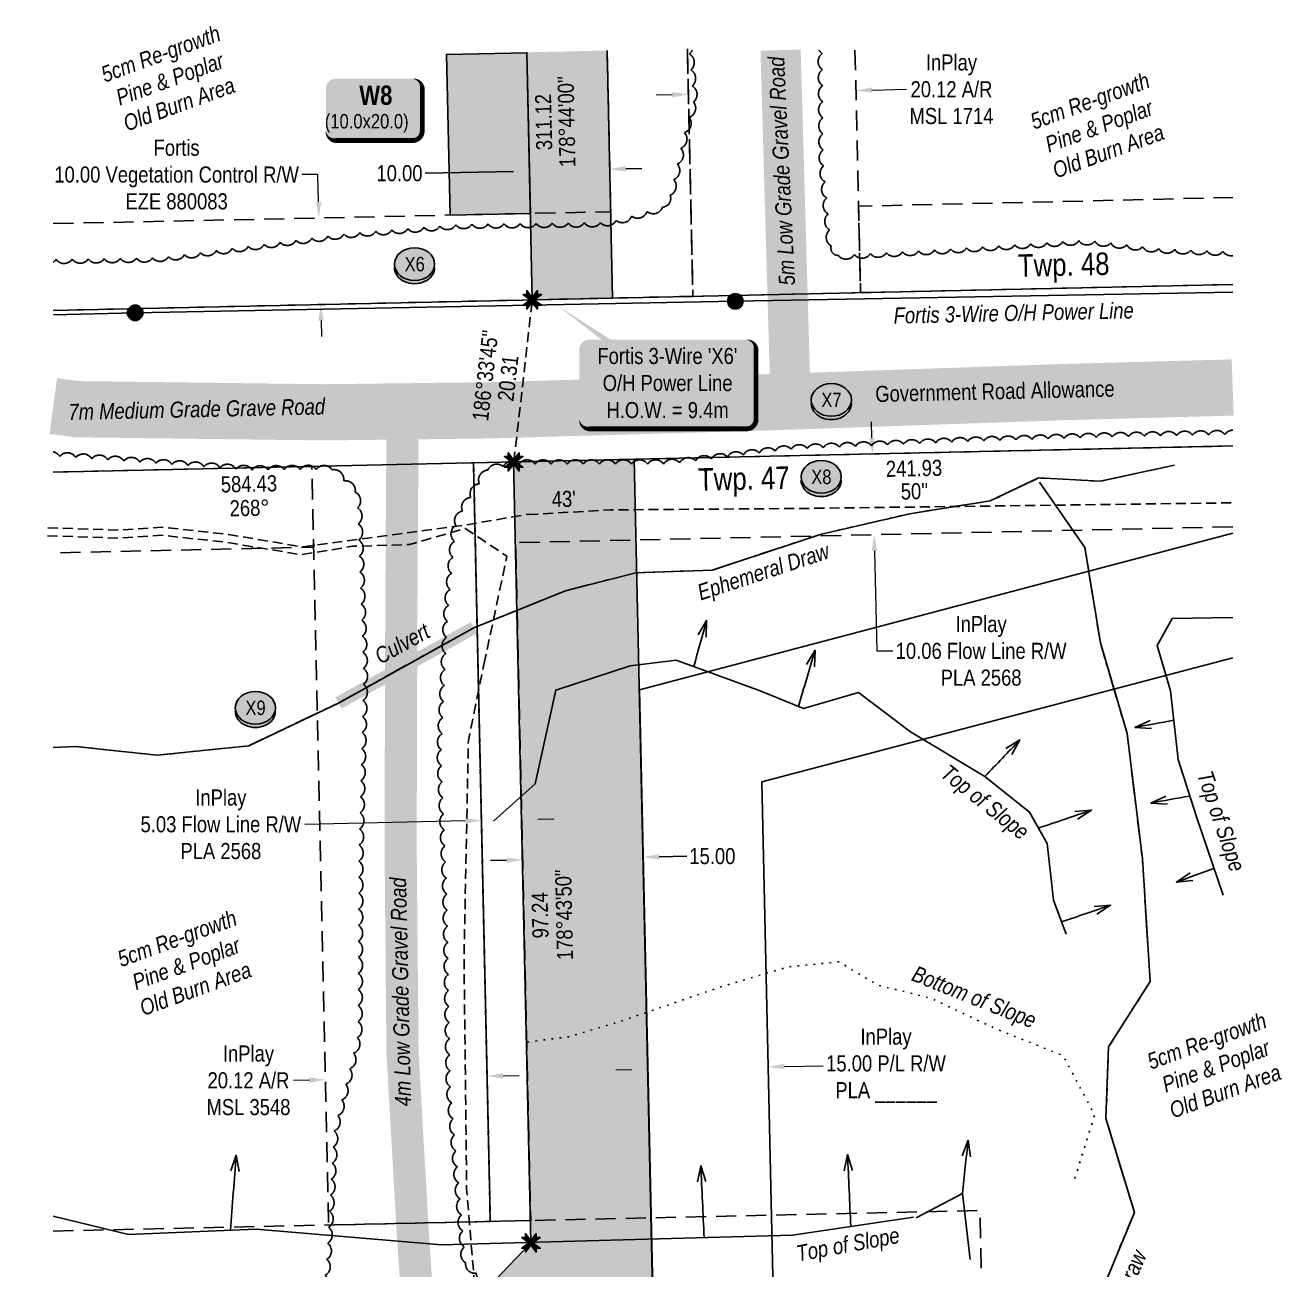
# Model space of a CAD drawing. Extents: x 601495 to 607119, y 5883555 to 5886722.
# Drawn here: x 602981 to 603763, y 5884073 to 5884848 of the extents above; entities that cross this region are included whole.
import ezdxf
from ezdxf.enums import TextEntityAlignment as Align

# ---------------------------------------------------------------- set-up
doc = ezdxf.new("R2010")
doc.units = 0
doc.header["$LTSCALE"] = 5
doc.header["$PDMODE"] = 34
doc.header["$PDSIZE"] = 0.03
for name, pattern in [('0', [1, 1, 0]), ('foc-ACCESSROAD', [3.75, 2.5, -1.25]), ('foc-FLOWLINE', [3.75, 2.5, -1.25]), ('foc-TIELINE', [1.875, 1.25, -0.625]), ('foc-TOPO', [1, 0.2, -0.8]), ('foc-TOPO-ephemeral', [6.25, 3.125, -0.625, 0.625, -0.625, 0.625, -0.625]), ('POWERLINE5', [7.8, 2.4, -0.6, 0.6, -0.6, 0.6, -0.6, 2.4]), ('UG_PIPE', [1.875, 1.25, -0.625])]:
    doc.linetypes.add(name, pattern=pattern)
doc.layers.get('Defpoints').update_dxf_attribs({"color": 9})
for name, color, linetype, lineweight in [('AS-GENERAL', 48, 'Continuous', 18), ('C-AR-T', 13, 'Continuous', 9), ('C-FLOWLINE-T', 13, 'Continuous', 9), ('C-RW-T', 13, 'Continuous', 9), ('F-AR-T', 190, 'Continuous', 9), ('F-EZE-T', 190, 'Continuous', 9), ('T-TEXT', 48, 'Continuous', 18)]:
    doc.layers.add(name, color=color, linetype=linetype, lineweight=lineweight)
for name, color, linetype in [('AS-PIPE-UG', 44, 'UG_PIPE'), ('AS-POWER', 104, 'foc-POWER'), ('AS-POWER-EXISTING', 72, 'POWERLINE5'), ('AS-ROADS', 254, 'Continuous'), ('C-AR', 13, 'foc-ACCESSROAD'), ('C-FLOWLINE', 13, 'foc-FLOWLINE'), ('C-RW', 13, 'Continuous'), ('C-WS', 13, 'foc-ACCESSROAD'), ('D-TXT', 6, 'Continuous'), ('F-AR', 190, 'foc-ACCESSROAD'), ('F-EZE', 190, 'foc-FLOWLINE'), ('L-BD', 7, 'Continuous'), ('L-MON', 1, 'Continuous'), ('L-ROAD-T', 7, 'Continuous'), ('L-SEC', 7, 'Continuous'), ('L-TIE', 7, 'foc-TIELINE'), ('P-CROSSINGS', 250, 'Continuous'), ('P-PROPOSED', 10, 'Continuous'), ('P-PROPOSED-H', 21, 'Continuous'), ('P-TEMP-BLOCKS', 250, 'Continuous'), ('P-TEMP-H', 41, 'Continuous'), ('P-TEMP_WORKSPACE', 46, 'Continuous'), ('P-TXT', 4, 'Continuous'), ('T-BUSH', 110, '0'), ('T-BUSH-T', 110, 'Continuous'), ('T-DRAW', 143, 'foc-TOPO-ephemeral'), ('T-GENERAL', 48, 'foc-TOPO'), ('T-SLOPE', 48, 'Continuous'), ('T-WATER-T', 170, 'Continuous')]:
    doc.layers.add(name, color=color, linetype=linetype)
doc.styles.add('80', font='ARIALN.TTF', dxfattribs={"height": 10})
doc.styles.add('80CG', font='ARIALN.TTF', dxfattribs={"height": 10})
doc.styles.add('80L', font='ARIALN.TTF', dxfattribs={"height": 10})
doc.styles.add('80LS', font='ARIALNI.TTF', dxfattribs={"height": 10})
doc.styles.add('BOLD', font='ARIALNB.TTF')
doc.styles.add('Crossing', font='ARIALN.TTF', dxfattribs={"height": 10})
doc.styles.add('foc-LtypeFont', font='ARIALN.TTF', dxfattribs={"height": 7.35})
doc.linetypes.add('foc-POWER', pattern='A,6,-1,["P",foc-LtypeFont,S=0.2,R=0,X=-0.625,Y=-0.75],-1.24,4', length=12.24)
doc.linetypes.add('foc-TOPO-flowdirection-NOLINE', pattern='A,0,[">",foc-LtypeFont,S=0.3,R=0,X=0,Y=-0.945],-20,[">",foc-LtypeFont,S=0.3,R=0,X=0,Y=-0.945],0', length=20)
doc.dimstyles.new('Compass 5 000', dxfattribs={"dimscale": 5, "dimtxt": 9, "dimasz": 2, "dimexe": 0.2, "dimexo": 0.0625, "dimgap": 0.5, "dimtad": 0, "dimtih": 1, "dimtoh": 1, "dimzin": 0, "dimdsep": 46, "dimtxsty": '80CG', "dimcen": 0.1, "dimse1": 1, "dimse2": 1, "dimclrd": 256, "dimclrt": 256, "dimaunit": 1, "dimadec": 4, "dimazin": 0, "dimtfac": 0.06, "dimtofl": 0, "dimtmove": 0, "dimatfit": 1, "dimfxl": 0.2, "dimtolj": 1, "dimtzin": 0, "dimlwd": -1, "dimarcsym": 0})

# ---------------------------------------------------------------- blocks, each defined once
blk = doc.blocks.new('*D478')
at = {"layer": 'C-AR-T', "transparency": 16777216}
for p, q in [((603158.24, 5884191.06), (603148.24, 5884190.84)), ((603278.77, 5884193.73), (603288.77, 5884193.95))]:
    blk.add_line(p, q, dxfattribs=at)
for points in [[(603278.74, 5884195.4), (603278.81, 5884192.06), (603268.77, 5884193.51)], [(603158.2, 5884192.73), (603158.28, 5884189.39), (603168.24, 5884191.28)]]:
    blk.add_solid(points, dxfattribs=at)
at = {"layer": 'Defpoints', "color": 0, "transparency": 16777216}
for p in [(603168.14, 5884195.64), (603268.68, 5884197.86), (603168.24, 5884191.28)]:
    blk.add_point(p, dxfattribs=at)
at = {"layer": 'C-AR-T', "transparency": 16777216, "insert": (603120.32, 5884190.84), "char_height": 10, "attachment_point": 5, "style": '80CG'}
blk.add_mtext('\\A1;InPlay\\P20.12 A/R\\PMSL 3548', dxfattribs=at)
blk = doc.blocks.new('*D479')
at = {"layer": 'Defpoints', "color": 0, "transparency": 16777216}
for p in [(603164.12, 5884727.63), (603203.95, 5884728.48), (603205.11, 5884674.59)]:
    blk.add_point(p, dxfattribs=at)
at = {"layer": 'F-EZE-T', "transparency": 16777216}
for p, q in [((603163.54, 5884754.58), (603153.54, 5884754.58)), ((603163.91, 5884737.62), (603163.54, 5884754.58)), ((603165.49, 5884663.74), (603165.7, 5884653.75))]:
    blk.add_line(p, q, dxfattribs=at)
for points in [[(603165.57, 5884737.66), (603162.24, 5884737.59), (603164.12, 5884727.63)], [(603167.15, 5884663.78), (603163.82, 5884663.71), (603165.27, 5884673.74)]]:
    blk.add_solid(points, dxfattribs=at)
at = {"layer": 'F-EZE-T', "transparency": 16777216, "insert": (603075.61, 5884754.58), "char_height": 10, "attachment_point": 5, "style": '80CG'}
blk.add_mtext('\\A1;Fortis\\P10.00 Vegetation Control R/W\\PEZE 880083', dxfattribs=at)
blk = doc.blocks.new('*D480')
at = {"layer": 'Defpoints', "color": 0, "transparency": 16777216}
for p in [(603498.27, 5884806.95), (603499.03, 5884774.15), (603394.79, 5884771.75)]:
    blk.add_point(p, dxfattribs=at)
at = {"layer": 'F-AR-T', "transparency": 16777216}
for p, q in [((603508.27, 5884807.18), (603529.82, 5884807.68)), ((603384.04, 5884804.32), (603374.04, 5884804.09))]:
    blk.add_line(p, q, dxfattribs=at)
for points in [[(603384, 5884805.99), (603384.07, 5884802.66), (603394.03, 5884804.55)], [(603508.23, 5884808.85), (603508.31, 5884805.51), (603498.27, 5884806.95)]]:
    blk.add_solid(points, dxfattribs=at)
at = {"layer": 'F-AR-T', "transparency": 16777216, "insert": (603557.73, 5884807.68), "char_height": 10, "attachment_point": 5, "style": '80CG'}
blk.add_mtext('\\A1;InPlay\\P20.12 A/R\\PMSL 1714', dxfattribs=at)
blk = doc.blocks.new('POWERPOLE')
h = blk.add_hatch(color=255)
edge = h.paths.add_edge_path()
edge.add_arc((0, 0), 0.96, 0, 360)
at = {"linetype": 'Continuous'}
for p, q in [((0.68, -0.68), (-0.68, 0.68)), ((-0.68, -0.68), (0.68, 0.68))]:
    blk.add_line(p, q, dxfattribs=at)
blk.add_circle((0, 0), 0.96, dxfattribs=at)
blk = doc.blocks.new('*D481')
at = {"layer": 'C-RW-T', "transparency": 16777216}
for p, q in [((603358.82, 5884197.35), (603348.82, 5884197.13)), ((603453.77, 5884199.46), (603477.91, 5884199.99))]:
    blk.add_line(p, q, dxfattribs=at)
for points in [[(603358.78, 5884199.02), (603358.86, 5884195.69), (603368.82, 5884197.58)], [(603453.73, 5884201.12), (603453.81, 5884197.79), (603443.77, 5884199.24)]]:
    blk.add_solid(points, dxfattribs=at)
at = {"layer": 'Defpoints', "color": 0, "transparency": 16777216}
for p in [(603443.77, 5884199.24), (603368.99, 5884189.66), (603443.95, 5884191.32)]:
    blk.add_point(p, dxfattribs=at)
at = {"layer": 'C-RW-T', "transparency": 16777216, "insert": (603517, 5884199.99), "char_height": 10, "attachment_point": 5, "style": '80CG'}
blk.add_mtext('\\A1;InPlay\\P15.00 P/L R/W\\PPLA ______', dxfattribs=at)
blk = doc.blocks.new('TEMP')
h = blk.add_hatch(color=255)
h.dxf.hatch_style = 1
h.paths.add_polyline_path([(0, 0.25), (-0.67, 1.15), (-0.67, 0.67), (-1.15, 0.67), (-0.25, 0), (-1.15, -0.67), (-0.67, -0.67), (-0.67, -1.15), (0, -0.25), (0.67, -1.15), (0.67, -0.67), (1.15, -0.67), (0.25, 0), (1.15, 0.67), (0.67, 0.67), (0.67, 1.15)])
h.paths.add_polyline_path([(0.57, 0.85), (0.57, 0.57), (0.85, 0.57), (0.08, 0), (0.85, -0.57), (0.57, -0.57), (0.57, -0.85), (0, -0.08), (-0.57, -0.85), (-0.57, -0.57), (-0.85, -0.57), (-0.08, 0), (-0.85, 0.57), (-0.57, 0.57), (-0.57, 0.85), (0, 0.08)], flags=16)
h = blk.add_hatch(color=1)
h.dxf.hatch_style = 1
h.paths.add_polyline_path([(0, 0.08), (-0.57, 0.85), (-0.57, 0.57), (-0.85, 0.57), (-0.08, 0), (-0.85, -0.57), (-0.57, -0.57), (-0.57, -0.85), (0, -0.08), (0.57, -0.85), (0.57, -0.57), (0.85, -0.57), (0.08, 0), (0.85, 0.57), (0.57, 0.57), (0.57, 0.85)])
at = {"color": 1}
for p, q in [((-0.08, 0), (0.08, 0)), ((0, 0.08), (0, -0.08))]:
    blk.add_line(p, q, dxfattribs=at)
at = {"color": 255, "flags": 128}
blk.add_lwpolyline([(-0.25, 0), (-1.15, 0.67), (-0.67, 0.67), (-0.67, 1.15), (0, 0.25), (0.67, 1.15), (0.67, 0.67), (1.15, 0.67), (0.25, 0), (1.15, -0.67), (0.67, -0.67), (0.67, -1.15), (0, -0.25), (-0.67, -1.15), (-0.67, -0.67), (-1.15, -0.67)], close=True, dxfattribs=at)
at = {"color": 1, "flags": 128}
blk.add_lwpolyline([(-0.08, 0), (-0.85, 0.57), (-0.57, 0.57), (-0.57, 0.85), (0, 0.08), (0.57, 0.85), (0.57, 0.57), (0.85, 0.57), (0.08, 0), (0.85, -0.57), (0.57, -0.57), (0.57, -0.85), (0, -0.08), (-0.57, -0.85), (-0.57, -0.57), (-0.85, -0.57)], close=True, dxfattribs=at)
blk = doc.blocks.new('xing2')
h = blk.add_hatch(color=50)
h.dxf.hatch_style = 1
edge = h.paths.add_edge_path()
edge.add_ellipse((0, 0), major_axis=(-12.5, 0), ratio=0.816297, start_angle=0, end_angle=360)
h = blk.add_hatch(color=250)
h.dxf.hatch_style = 1
edge = h.paths.add_edge_path()
edge.add_ellipse((0, -2.05), major_axis=(-12.5, 0), ratio=0.816297, start_angle=0, end_angle=180)
edge.add_line((12.5, -2.05), (12.5, 0))
edge.add_ellipse((0, 0), major_axis=(-12.5, 0), ratio=0.816297, start_angle=0, end_angle=180, ccw=False)
edge.add_line((-12.5, 0), (-12.5, -2.05))
at = {"color": 250}
blk.add_ellipse((0, 0), major_axis=(-12.5, 0), ratio=0.816297, dxfattribs=at)
blk.add_ellipse((0, -2.05), major_axis=(-12.5, 0), ratio=0.816297, start_param=0, end_param=3.141593, dxfattribs=at)
at = {"color": 250, "style": 'Crossing'}
blk.add_attdef('CROSSING', text='', height=9, dxfattribs=at).set_placement((0.09, 0.02), align=Align.MIDDLE_CENTER)
at = {"color": 250, "style": 'Crossing', "flags": 1}
for tag, p in [('OWNER', (0.09, -12.49)), ('DESCRIPTION', (0.09, -25.77)), ('LOCATION', (0.09, -39.3)), ('DWG_REF', (0.09, -52.84))]:
    blk.add_attdef(tag, text='', height=9, dxfattribs=at).set_placement(p, align=Align.MIDDLE_CENTER)
blk = doc.blocks.new('*D514')
at = {"layer": 'C-FLOWLINE-T', "transparency": 16777216}
for p, q in [((603508.25, 5884590.73), (603508.03, 5884600.73)), ((603509.81, 5884520.47), (603511.19, 5884458.13)), ((603511.19, 5884458.13), (603521.19, 5884458.13))]:
    blk.add_line(p, q, dxfattribs=at)
for points in [[(603509.92, 5884590.77), (603506.58, 5884590.69), (603508.47, 5884580.73)], [(603511.47, 5884520.5), (603508.14, 5884520.43), (603509.59, 5884530.46)]]:
    blk.add_solid(points, dxfattribs=at)
at = {"layer": 'Defpoints', "color": 0, "transparency": 16777216}
for p in [(603495.73, 5884580.45), (603496.85, 5884530.18), (603509.59, 5884530.46)]:
    blk.add_point(p, dxfattribs=at)
at = {"layer": 'C-FLOWLINE-T', "transparency": 16777216, "insert": (603576.19, 5884458.13), "char_height": 10, "attachment_point": 5, "style": '80CG'}
blk.add_mtext('\\A1;InPlay\\P10.06 Flow Line R/W\\PPLA 2568', dxfattribs=at)
blk = doc.blocks.new('*U520')
h = blk.add_hatch(color=255)
edge = h.paths.add_edge_path()
edge.add_line((-49, -28.5), (49, -28.5))
edge.add_arc((49, -22.5), 6, 270, 360)
edge.add_line((55, -22.5), (55, 21))
edge.add_arc((49, 21), 6, 0, 90)
edge.add_line((49, 27), (-49, 27))
edge.add_arc((-49, 21), 6, 90, 180)
edge.add_line((-55, 21), (-55, -22.5))
edge.add_arc((-49, -22.5), 6, 180, 270)
at = {"color": 104, "flags": 128}
blk.add_lwpolyline([(-68.6, 48.23, 0, 7.5, 0), (0, 0, 0, 0, 0)], format="xyseb", dxfattribs=at)
blk.add_lwpolyline([(-49, -28.5, 3, 3, 0), (49, -28.5, 3, 3, 0.414214), (55, -22.5, 3, 3, 0), (55, 21, 3, 0, 0.414214), (49, 27, 0, 0, 0), (-49, 27, 0, 0, 0.414214), (-55, 21, 0, 0, 0), (-55, -22.5, 0, 3, 0.414214)], format="xyseb", close=True, dxfattribs=at)
at = {"color": 104, "style": '80'}
blk.add_attdef('ENTER_TEXT_001', (-26.85, -4.92), '', height=10, dxfattribs=at)
blk = doc.blocks.new('*D527')
at = {"layer": 'Defpoints', "color": 0, "transparency": 16777216}
for p in [(603365.89, 5884329.78), (603291.03, 5884324.13), (603365.98, 5884325.79)]:
    blk.add_point(p, dxfattribs=at)
at = {"layer": 'P-TXT', "transparency": 16777216}
for p, q in [((603375.89, 5884330), (603393.04, 5884330.38)), ((603280.94, 5884327.9), (603270.94, 5884327.68))]:
    blk.add_line(p, q, dxfattribs=at)
for points in [[(603280.9, 5884329.56), (603280.98, 5884326.23), (603290.94, 5884328.12)], [(603375.85, 5884331.67), (603375.92, 5884328.34), (603365.89, 5884329.78)]]:
    blk.add_solid(points, dxfattribs=at)
at = {"layer": 'P-TXT', "transparency": 16777216, "insert": (603408.98, 5884330.38), "char_height": 10, "attachment_point": 5, "style": '80CG'}
blk.add_mtext('\\A1;15.00', dxfattribs=at)
blk = doc.blocks.new('*D530')
at = {"layer": 'C-FLOWLINE-T', "transparency": 16777216}
for p, q in [((603255.25, 5884352.41), (603155.36, 5884350.19)), ((603300.38, 5884353.41), (603310.38, 5884353.63))]:
    blk.add_line(p, q, dxfattribs=at)
for points in [[(603255.21, 5884354.07), (603255.29, 5884350.74), (603265.25, 5884352.63)], [(603300.34, 5884355.07), (603300.42, 5884351.74), (603290.38, 5884353.19)]]:
    blk.add_solid(points, dxfattribs=at)
at = {"layer": 'Defpoints', "color": 0, "transparency": 16777216}
for p in [(603265.23, 5884353.4), (603265.25, 5884352.63), (603290.37, 5884353.96)]:
    blk.add_point(p, dxfattribs=at)
at = {"layer": 'C-FLOWLINE-T', "transparency": 16777216, "insert": (603103.16, 5884350.19), "char_height": 10, "attachment_point": 5, "style": '80CG'}
blk.add_mtext('\\A1;InPlay\\P5.03 Flow Line R/W\\PPLA 2568', dxfattribs=at)
blk = doc.blocks.new('*U437')
at = {"true_color": 0xff8aff}
h = blk.add_hatch(color=211, dxfattribs=at)
edge = h.paths.add_edge_path()
edge.add_line((-24, -20), (24, -20))
edge.add_arc((24, -14), 6, 270, 360)
edge.add_line((30, -14), (30, 12.5))
edge.add_arc((24, 12.5), 6, 0, 90)
edge.add_line((24, 18.5), (-24, 18.5))
edge.add_arc((-24, 12.5), 6, 90, 180)
edge.add_line((-30, 12.5), (-30, -14))
edge.add_arc((-24, -14), 6, 180, 270)
at = {"color": 250, "flags": 128}
blk.add_lwpolyline([(-24, -20, 3, 3, 0), (24, -20, 3, 3, 0.414214), (30, -14, 3, 3, 0), (30, 12.5, 3, 0, 0.414214), (24, 18.5, 0, 0, 0), (-24, 18.5, 0, 0, 0.414214), (-30, 12.5, 0, 0, 0), (-30, -14, 0, 3, 0.414214)], format="xyseb", close=True, dxfattribs=at)
at = {"flags": 128}
blk.add_lwpolyline([(29.7, -15.19, 0, 7.5, 0), (0, 0, 0, 0, 0)], format="xyseb", dxfattribs=at)
at = {"color": 250}
for tag, p, height, style in [('TEMP_AREA_W1_001', (-9.21, 2.24), 12, 'BOLD'), ('ENTER_TEXT_001', (-30.66, -12.47), 9, '80')]:
    blk.add_attdef(tag, p, '', height=height, dxfattribs=dict(at, style=style))
blk = doc.blocks.new('*D591')
at = {"layer": 'Defpoints', "color": 0, "transparency": 16777216}
for p in [(603344.4, 5884789.75), (603294.43, 5884788.65), (603345.1, 5884757.96)]:
    blk.add_point(p, dxfattribs=at)
at = {"layer": 'P-TXT', "transparency": 16777216}
for p, q in [((603355.1, 5884758.18), (603365.1, 5884758.4)), ((603285.14, 5884756.63), (603230.23, 5884755.42))]:
    blk.add_line(p, q, dxfattribs=at)
for points in [[(603355.06, 5884759.85), (603355.14, 5884756.51), (603345.1, 5884757.96)], [(603285.1, 5884758.3), (603285.17, 5884754.97), (603295.13, 5884756.85)]]:
    blk.add_solid(points, dxfattribs=at)
at = {"layer": 'P-TXT', "transparency": 16777216, "insert": (603214.29, 5884755.42), "char_height": 10, "attachment_point": 5, "style": '80CG'}
blk.add_mtext('\\A1;10.00', dxfattribs=at)

msp = doc.modelspace()

# ---------------------------------------------------------------- hatches: boundary and pattern name
at = {"layer": 'P-PROPOSED-H'}
h = msp.add_hatch(color=256, dxfattribs=at)
h.dxf.hatch_style = 1
h.paths.add_polyline_path([(603343.468, 5884831.831), (603293.5, 5884830.726), (603296.908, 5884676.627), (603346.875, 5884677.732)])
h = msp.add_hatch(color=256, dxfattribs=at)
h.dxf.hatch_style = 1
h.paths.add_polyline_path([(603360.258, 5884577.447), (603285.306, 5884575.787), (603296.073, 5884089.772), (603133.338, 5883919.664), (603140.37, 5883602.26), (603215.321, 5883603.92), (603208.977, 5883890.278), (603371.712, 5884060.387)])
at = {"layer": 'P-TEMP-H'}
h = msp.add_hatch(color=256, dxfattribs=at)
h.dxf.hatch_style = 1
h.paths.add_polyline_path([(603245.75, 5884729.336), (603243.536, 5884829.271), (603293.504, 5884830.378), (603295.718, 5884730.443)])

# ---------------------------------------------------------------- linework, layer by layer
at = {"layer": 'AS-GENERAL', "const_width": 7.997, "flags": 128}
msp.add_lwpolyline([(603176.287, 5884425.722), (603260.442, 5884472.502)], dxfattribs=at)
at = {"layer": 'AS-PIPE-UG', "flags": 128}
for points in [[(603294.367, 5884542.967), (603345.557, 5884545.947), (603462.012, 5884546.772), (603732.692, 5884550.311)], [(602995.517, 5884534.757), (603039.847, 5884533.377), (603066.587, 5884535.142), (603107.987, 5884530.602), (603153.822, 5884522.942), (603255.122, 5884536.427), (603294.367, 5884543.287)], [(602995.361, 5884529.762), (603039.934, 5884528.374), (603066.478, 5884530.126), (603107.302, 5884525.649), (603152.998, 5884518.013), (603185.072, 5884523.262), (603220.567, 5884524.342), (603255.147, 5884534.402), (603281.137, 5884517.047), (603267.417, 5884452.497)], [(603267.432, 5884452.702), (603257.147, 5884402.407), (603254.452, 5884266.747), (603256.052, 5884123.497), (603261.132, 5884062.532)]]:
    msp.add_lwpolyline(points, dxfattribs=at)
at = {"layer": 'AS-POWER', "flags": 128}
msp.add_lwpolyline([(602999.066, 5884667.274), (603049.822, 5884668.552), (603423.252, 5884675.767), (603732.692, 5884681.383)], dxfattribs=at)
at = {"layer": 'AS-ROADS', "flags": 128}
for points, const_width in [([(603457.637, 5884613.332), (603451.405, 5884832.081)], 25), ([(602998.867, 5884610.586), (603013.487, 5884608.607), (603167.707, 5884606.647), (603270.682, 5884607.902), (603441.792, 5884612.822), (603628.967, 5884619.287), (603727.267, 5884621.957), (603732.692, 5884622.156)], 35), ([(603216.222, 5884607.217), (603215.392, 5884476.482), (603214.987, 5884336.717), (603216.162, 5884208.292), (603222.462, 5884097.972), (603228.857, 5884000.572), (603239.752, 5883918.942), (603282.672, 5883855.612), (603313.037, 5883799.037), (603310.187, 5883749.427), (603278.467, 5883722.822), (603241.352, 5883738.937), (603222.142, 5883787.522), (603233.352, 5883847.147), (603237.919, 5883898.293), (603234.431, 5883958.375)], 19.992)]:
    msp.add_lwpolyline(points, dxfattribs=dict(at, const_width=const_width))
at = {"layer": 'C-AR', "flags": 128}
msp.add_lwpolyline([(603159.783, 5884573.006), (603260.318, 5884575.233), (603270.778, 5884103.072), (603170.243, 5884100.845)], close=True, dxfattribs=at)
at = {"layer": 'C-FLOWLINE', "flags": 128}
for points in [[(603732.692, 5884535.406), (603286.565, 5884525.522), (603295.912, 5884103.629), (603270.778, 5884103.072), (603260.318, 5884575.233), (603732.692, 5884585.698)], [(602998.867, 5884569.441), (603159.783, 5884573.006), (603160.896, 5884522.738), (602998.867, 5884519.149)]]:
    msp.add_lwpolyline(points, dxfattribs=at)
at = {"layer": 'C-WS', "flags": 128}
msp.add_lwpolyline([(602998.867, 5884097.048), (603575.407, 5884109.821), (603587.688, 5883555.452)], dxfattribs=at)
at = {"layer": 'F-AR', "flags": 128}
msp.add_lwpolyline([(603497.694, 5884832.081), (603499.934, 5884734.914), (603501.168, 5884681.153), (603396.843, 5884678.842), (603393.436, 5884832.936)], dxfattribs=at)
at = {"layer": 'F-EZE', "flags": 128}
for points in [[(603393.436, 5884832.936), (603396.843, 5884678.842), (602998.867, 5884670.026)], [(602998.867, 5884724.088), (603345.686, 5884731.512), (603343.468, 5884831.831)], [(603732.692, 5884686.282), (603501.168, 5884681.153), (603499.934, 5884734.914), (603732.692, 5884740.353)], [(603732.692, 5884686.282), (603501.168, 5884681.153), (603499.934, 5884734.914), (603732.692, 5884740.353)], [(603732.692, 5884686.282), (603501.168, 5884681.153), (603499.934, 5884734.914), (603732.692, 5884740.353)], [(603732.692, 5884686.282), (603501.168, 5884681.153), (603499.934, 5884734.914), (603732.692, 5884740.353)]]:
    msp.add_lwpolyline(points, dxfattribs=at)
at = {"layer": 'L-SEC'}
for p, q in [((603732.692, 5884686.282), (602998.867, 5884670.026)), ((602998.867, 5884569.441), (603732.692, 5884585.698))]:
    msp.add_line(p, q, dxfattribs=at)
at = {"layer": 'L-TIE'}
msp.add_line((603285.452, 5884575.79), (603296.908, 5884676.627), dxfattribs=at)
at = {"layer": 'P-PROPOSED'}
msp.add_lwpolyline([(603343.468, 5884831.831), (603346.875, 5884677.732), (603296.908, 5884676.627), (603293.5, 5884830.726)], dxfattribs=at)
msp.add_lwpolyline([(603360.258, 5884577.447), (603371.712, 5884060.387), (603208.977, 5883890.278), (603215.321, 5883603.92), (603140.37, 5883602.26), (603133.338, 5883919.664), (603296.073, 5884089.772), (603285.306, 5884575.787)], close=True, dxfattribs=at)
at = {"layer": 'P-TEMP_WORKSPACE'}
msp.add_lwpolyline([(603245.75, 5884729.336), (603243.536, 5884829.271), (603293.504, 5884830.378), (603295.718, 5884730.443)], close=True, dxfattribs=at)
at = {"layer": 'T-BUSH', "flags": 128}
for points in [[(602998.867, 5884700.075, 0.1027635), (603000.646, 5884701.806, 0.5205671), (603010.641, 5884701.973, 0.5205671), (603020.635, 5884702.139, 0.5205671), (603030.63, 5884702.306, 0.5205671), (603040.625, 5884702.473, 0.5205671), (603050.619, 5884702.64, 0.5205671), (603060.614, 5884702.807, 0.5205671), (603070.569, 5884703.516, 0.5205671), (603080.482, 5884704.797, 0.5205671), (603090.396, 5884706.079, 0.5205671), (603100.31, 5884707.36, 0.5205671), (603110.223, 5884708.642, 0.5205671), (603120.137, 5884709.923, 0.5205671), (603130.05, 5884711.205, 0.5205671), (603139.964, 5884712.486, 0.5205671), (603149.877, 5884713.768, 0.5205671), (603159.791, 5884715.049, 0.5205671), (603169.704, 5884716.331, 0.5205671), (603179.618, 5884717.612, 0.5205671), (603189.561, 5884718.606, 0.5205671), (603199.526, 5884719.402, 0.5205671), (603209.49, 5884720.198, 0.5205671), (603219.454, 5884720.994, 0.5205671), (603229.418, 5884721.79, 0.5205671), (603239.383, 5884722.586, 0.5205671), (603249.347, 5884723.382, 0.5205671), (603259.33, 5884723.77, 0.5205671), (603269.325, 5884723.886, 0.5205671), (603279.321, 5884724.003, 0.5205671), (603289.316, 5884724.12, 0.5205671), (603299.311, 5884724.236, 0.5205671), (603309.307, 5884724.353, 0.5205671), (603319.302, 5884724.47, 0.5205671), (603329.297, 5884724.586, 0.5205671), (603339.293, 5884724.703, 0.5205671), (603349.108, 5884726.035, 0.5205671), (603358.71, 5884728.814, 0.5205671), (603368.312, 5884731.593, 0.5205671), (603377.914, 5884734.372, 0.5205671), (603382.647, 5884741.756, 0.5205671), (603384.888, 5884751.498, 0.5205671), (603387.13, 5884761.24, 0.5205671), (603389.371, 5884770.981, 0.5205671), (603391.612, 5884780.723, 0.5205671), (603394.477, 5884790.291, 0.5205671), (603397.235, 5884799.835, 0.5205671), (603396.382, 5884809.795, 0.5205671), (603395.529, 5884819.755, 0.5205671), (603394.676, 5884829.714, 0.1219638), (603396.408, 5884832.081)], [(603475.421, 5884832.081, 0.119573), (603477.341, 5884829.939, 0.5205671), (603477.431, 5884819.943, 0.5205671), (603477.521, 5884809.948, 0.5205671), (603477.611, 5884799.952, 0.5205671), (603477.7, 5884789.956, 0.5205671), (603477.79, 5884779.961, 0.5205671), (603477.88, 5884769.965, 0.5205671), (603478.118, 5884759.977, 0.5205671), (603479.072, 5884750.027, 0.5205671), (603480.027, 5884740.077, 0.5205671), (603480.981, 5884730.126, 0.5205671), (603481.936, 5884720.176, 0.5205671), (603482.89, 5884710.226, 0.5205671), (603487.321, 5884704.323, 0.5205671), (603497.301, 5884704.883, 0.5205671), (603507.282, 5884705.443, 0.5205671), (603517.262, 5884706.002, 0.5205671), (603527.242, 5884706.562, 0.5205671), (603537.223, 5884707.122, 0.5205671), (603547.203, 5884707.681, 0.5205671), (603557.18, 5884708.294, 0.5205671), (603567.155, 5884708.948, 0.5205671), (603577.129, 5884709.602, 0.5205671), (603587.104, 5884710.255, 0.5205671), (603597.079, 5884710.909, 0.5205671), (603607.053, 5884711.562, 0.5205671), (603617.028, 5884712.216, 0.5205671), (603627.002, 5884712.87, 0.5205671), (603636.977, 5884713.523, 0.5205671), (603646.927, 5884713.243, 0.5205671), (603656.854, 5884712.068, 0.5205671), (603666.781, 5884710.894, 0.5205671), (603676.708, 5884709.719, 0.5205671), (603686.634, 5884708.545, 0.5205671), (603696.61, 5884707.994, 0.5205671), (603706.599, 5884707.612, 0.5205671), (603716.587, 5884707.23, 0.5205671), (603726.576, 5884706.849, 0.2986377), (603732.692, 5884704.134, 0.2986377)], [(603732.692, 5884595.54, 0.2445575), (603727.753, 5884592.834, 0.5205671), (603717.759, 5884592.625, 0.5205671), (603707.766, 5884592.415, 0.5205671), (603697.772, 5884592.206, 0.5205671), (603687.778, 5884591.996, 0.5205671), (603677.784, 5884591.787, 0.5205671), (603667.79, 5884591.577, 0.5205671), (603657.796, 5884591.368, 0.5205671), (603647.805, 5884591.064, 0.5205671), (603637.814, 5884590.746, 0.5205671), (603627.823, 5884590.428, 0.5205671), (603617.832, 5884590.11, 0.5205671), (603607.841, 5884589.791, 0.5205671), (603597.85, 5884589.473, 0.5205671), (603587.859, 5884589.155, 0.5205671), (603577.869, 5884588.837, 0.5205671), (603567.878, 5884588.519, 0.5205671), (603557.891, 5884588.086, 0.5205671), (603547.905, 5884587.646, 0.5205671), (603537.918, 5884587.206, 0.5205671), (603527.932, 5884586.766, 0.5205671), (603517.946, 5884586.327, 0.5205671), (603507.959, 5884585.887, 0.5205671), (603497.973, 5884585.447, 0.5205671), (603487.987, 5884585.007, 0.5205671), (603478, 5884584.567, 0.5205671), (603468.014, 5884584.127, 0.5205671), (603458.028, 5884583.688, 0.5205671), (603448.101, 5884582.525, 0.5205671), (603438.18, 5884581.309, 0.5205671), (603428.258, 5884580.092, 0.5205671), (603418.336, 5884578.875, 0.5205671), (603408.415, 5884577.658, 0.5205671), (603398.493, 5884576.441, 0.5205671), (603388.571, 5884575.225, 0.5205671), (603378.623, 5884574.454, 0.5205671), (603368.626, 5884574.456, 0.5205671), (603358.63, 5884574.459, 0.5205671), (603348.634, 5884574.461, 0.5205671), (603338.638, 5884574.463, 0.5205671), (603328.642, 5884574.465, 0.5205671), (603318.646, 5884574.467, 0.5205671), (603308.65, 5884574.469, 0.5205671), (603298.654, 5884574.471, 0.5205671), (603288.658, 5884574.473, 0.5205671), (603278.81, 5884572.862, 0.5205671), (603269.249, 5884570.652, 0.5205671), (603263.979, 5884562.159, 0.5205671), (603258.709, 5884553.665, 0.5205671), (603253.439, 5884545.171, 0.5205671), (603249.4, 5884536.264, 0.5205671), (603248.487, 5884526.31, 0.5205671), (603247.575, 5884516.356, 0.5205671), (603246.662, 5884506.401, 0.5205671), (603245.749, 5884496.447, 0.5205671), (603244.836, 5884486.493, 0.5205671), (603244.076, 5884476.528, 0.5205671), (603243.605, 5884466.543, 0.5205671), (603243.134, 5884456.558, 0.5205671), (603242.663, 5884446.573, 0.5205671), (603242.193, 5884436.588, 0.5205671), (603241.722, 5884426.604, 0.5205671), (603241.251, 5884416.619, 0.5205671), (603240.78, 5884406.634, 0.5205671), (603240.309, 5884396.649, 0.5205671), (603240.476, 5884386.662, 0.5205671), (603240.9, 5884376.675, 0.5205671), (603241.324, 5884366.688, 0.5205671), (603241.747, 5884356.701, 0.5205671), (603242.171, 5884346.714, 0.5205671), (603242.595, 5884336.727, 0.5205671), (603243.019, 5884326.74, 0.5205671), (603243.443, 5884316.753, 0.5205671), (603243.836, 5884306.765, 0.5205671), (603244.011, 5884296.771, 0.5205671), (603244.185, 5884286.776, 0.5205671), (603244.36, 5884276.782, 0.5205671), (603244.534, 5884266.787, 0.5205671), (603244.709, 5884256.793, 0.5205671), (603244.883, 5884246.798, 0.5205671), (603245.058, 5884236.804, 0.5205671), (603245.232, 5884226.809, 0.5205671), (603245.407, 5884216.815, 0.5205671), (603245.581, 5884206.82, 0.5205671), (603245.756, 5884196.826, 0.5205671), (603245.976, 5884186.834, 0.5205671), (603246.842, 5884176.875, 0.5205671), (603247.708, 5884166.917, 0.5205671), (603248.573, 5884156.958, 0.5205671), (603249.439, 5884147, 0.5205671), (603250.304, 5884137.042, 0.5205671), (603251.17, 5884127.083, 0.5205671), (603252.036, 5884117.125, 0.5205671), (603252.901, 5884107.166, 0.5205671), (603253.767, 5884097.208, 0.5205671), (603254.633, 5884087.249, 0.5205671), (603255.498, 5884077.291, 0.5205671), (603261.908, 5884070.943, 0.5205671), (603270.665, 5884066.124, 0.5205671), (603279.423, 5884061.305, 0.5205671), (603288.181, 5884056.486, 0.5205671), (603296.939, 5884051.667, 0.5205671), (603305.696, 5884046.848, 0.5205671), (603314.454, 5884042.029, 0.5205671), (603323.212, 5884037.21, 0.5205671), (603331.97, 5884032.391, 0.5205671), (603339.922, 5884026.342, 0.5205671), (603347.84, 5884020.241, 0.5205671), (603355.758, 5884014.14, 0.5205671), (603363.677, 5884008.039, 0.5205671), (603371.595, 5884001.939, 0.5205671), (603379.513, 5883995.838, 0.5205671), (603387.432, 5883989.737, 0.5205671), (603395.35, 5883983.636, 0.5205671), (603404.815, 5883983.178, 0.5205671), (603414.737, 5883984.391, 0.5205671), (603424.659, 5883985.603, 0.5205671), (603429.54, 5883978.706, 0.5205671), (603432.843, 5883969.272, 0.5205671), (603436.146, 5883959.837, 0.5205671), (603439.45, 5883950.403, 0.5205671), (603442.753, 5883940.968, 0.5205671), (603446.056, 5883931.534, 0.5205671), (603449.359, 5883922.099, 0.5205671), (603444.389, 5883913.841, 0.5205671), (603438.586, 5883905.702, 0.5205671), (603432.784, 5883897.562, 0.5205671), (603426.982, 5883889.423, 0.5205671), (603421.179, 5883881.283, 0.5205671), (603415.377, 5883873.143, 0.5205671), (603409.574, 5883865.004, 0.5205671), (603404.53, 5883856.439, 0.5205671), (603400.619, 5883847.24, 0.5205671), (603396.708, 5883838.041, 0.5205671), (603392.796, 5883828.842, 0.5205671), (603388.885, 5883819.643, 0.5205671), (603384.591, 5883810.708, 0.5205671), (603377.372, 5883803.795, 0.5205671), (603370.153, 5883796.881, 0.5205671), (603362.933, 5883789.967, 0.5205671), (603355.714, 5883783.053, 0.5205671), (603348.494, 5883776.139, 0.5205671), (603345.452, 5883767.069, 0.5205671), (603343.995, 5883757.179, 0.5205671), (603342.538, 5883747.29, 0.5205671), (603341.081, 5883737.401, 0.5205671), (603337.096, 5883728.544, 0.5205671), (603331.214, 5883720.462, 0.5205671), (603324.48, 5883713.165, 0.5205671), (603316.903, 5883706.645, 0.5205671), (603309.326, 5883700.125, 0.5205671), (603301.749, 5883693.606, 0.5205671), (603298.317, 5883684.716, 0.5205671), (603295.215, 5883675.993, 0.5205671), (603285.836, 5883672.538, 0.5205671), (603276.449, 5883669.148, 0.5205671), (603266.579, 5883670.727, 0.5205671), (603256.708, 5883672.306, 0.5205671), (603246.838, 5883673.885, 0.5205671), (603238.778, 5883677.501, 0.5205671), (603236.049, 5883687.117, 0.5205671), (603233.32, 5883696.734, 0.5205671), (603230.592, 5883706.35, 0.5205671), (603225.645, 5883715.015, 0.5205671), (603220.56, 5883723.622, 0.5205671), (603215.476, 5883732.228, 0.5205671), (603210.019, 5883740.6, 0.5205671), (603204.461, 5883748.909, 0.5205671), (603198.904, 5883757.217, 0.5205671), (603193.346, 5883765.526, 0.5205671), (603187.858, 5883773.877, 0.5205671), (603182.958, 5883782.59, 0.5205671), (603178.057, 5883791.302, 0.5205671), (603173.156, 5883800.014, 0.5205671), (603168.256, 5883808.726, 0.5205671), (603163.355, 5883817.439, 0.5205671), (603158.455, 5883826.151, 0.5205671), (603153.554, 5883834.863, 0.5205671), (603150.472, 5883844.289, 0.5205671), (603148.14, 5883854.009, 0.5205671), (603145.808, 5883863.73, 0.5205671), (603143.476, 5883873.45, 0.5205671), (603141.144, 5883883.17, 0.5205671), (603138.812, 5883892.89, 0.5205671), (603136.929, 5883902.63, 0.5205671), (603138.409, 5883912.516, 0.5205671), (603139.89, 5883922.402, 0.5205671), (603141.37, 5883932.287, 0.5205671), (603142.85, 5883942.173, 0.5205671), (603144.33, 5883952.059, 0.5205671), (603145.81, 5883961.945, 0.5205671), (603147.29, 5883971.831, 0.5205671), (603148.77, 5883981.717, 0.5205671), (603150.475, 5883991.56, 0.5205671), (603152.682, 5884001.31, 0.5205671), (603154.889, 5884011.059, 0.5205671), (603157.095, 5884020.808, 0.5205671), (603159.302, 5884030.558, 0.5205671), (603161.509, 5884040.307, 0.5205671), (603163.716, 5884050.056, 0.5205671), (603165.923, 5884059.806, 0.5205671), (603168.13, 5884069.555, 0.5205671), (603169.052, 5884079.485, 0.5205671), (603169.614, 5884089.465, 0.5205671), (603170.177, 5884099.445, 0.5205671), (603170.739, 5884109.425, 0.5205671), (603171.302, 5884119.405, 0.5205671), (603171.864, 5884129.386, 0.5205671), (603172.427, 5884139.366, 0.5205671), (603172.989, 5884149.346, 0.5205671), (603173.552, 5884159.326, 0.5205671), (603175.905, 5884169.031, 0.5205671), (603178.367, 5884178.719, 0.5205671), (603180.829, 5884188.407, 0.5205671), (603183.291, 5884198.095, 0.5205671), (603185.753, 5884207.783, 0.5205671), (603188.215, 5884217.471, 0.5205671), (603188.506, 5884227.437, 0.5205671), (603188.556, 5884237.432, 0.5205671), (603188.607, 5884247.428, 0.5205671), (603188.657, 5884257.424, 0.5205671), (603188.708, 5884267.42, 0.5205671), (603188.759, 5884277.416, 0.5205671), (603188.809, 5884287.412, 0.5205671), (603188.86, 5884297.408, 0.5205671), (603188.911, 5884307.404, 0.5205671), (603188.961, 5884317.399, 0.5205671), (603189.012, 5884327.395, 0.5205671), (603189.205, 5884337.389, 0.5205671), (603189.467, 5884347.382, 0.5205671), (603189.73, 5884357.374, 0.5205671), (603189.993, 5884367.367, 0.5205671), (603190.255, 5884377.359, 0.5205671), (603190.518, 5884387.352, 0.5205671), (603190.78, 5884397.344, 0.5205671), (603191.043, 5884407.337, 0.5205671), (603191.305, 5884417.329, 0.5205671), (603191.568, 5884427.322, 0.5205671), (603191.831, 5884437.315, 0.5205671), (603191.885, 5884447.306, 0.5205671), (603191.517, 5884457.295, 0.5205671), (603191.149, 5884467.285, 0.5205671), (603190.78, 5884477.274, 0.5205671), (603190.412, 5884487.263, 0.5205671), (603190.044, 5884497.252, 0.5205671), (603189.675, 5884507.241, 0.5205671), (603189.307, 5884517.231, 0.5205671), (603188.939, 5884527.22, 0.5205671), (603188.57, 5884537.209, 0.5205671), (603188.202, 5884547.198, 0.5205671), (603186.756, 5884556.991, 0.5205671), (603179.563, 5884563.932, 0.5205671), (603172.37, 5884570.873, 0.5205671), (603162.525, 5884571.15, 0.5205671), (603152.53, 5884571.048, 0.5205671), (603142.534, 5884570.946, 0.5205671), (603132.539, 5884570.844, 0.5205671), (603122.543, 5884570.742, 0.5205671), (603112.57, 5884571.375, 0.5205671), (603102.599, 5884572.085, 0.5205671), (603092.628, 5884572.795, 0.5205671), (603082.658, 5884573.505, 0.5205671), (603072.687, 5884574.215, 0.5205671), (603062.716, 5884574.924, 0.5205671), (603052.745, 5884575.634, 0.5205671), (603042.775, 5884576.345, 0.5205671), (603032.804, 5884577.059, 0.5205671), (603022.834, 5884577.773, 0.5205671), (603012.863, 5884578.487, 0.5205671), (603002.893, 5884579.201, 0.2109962), (602998.867, 5884582.047)]]:
    msp.add_lwpolyline(points, format="xyb", dxfattribs=at)
at = {"layer": 'T-DRAW', "flags": 128}
for points in [[(603696.542, 5884573.732), (603650.207, 5884563.767), (603611.972, 5884565.797), (603581.847, 5884551.567), (603531.842, 5884543.552), (603476.827, 5884530.862), (603408.802, 5884508.437), (603361.317, 5884506.832), (603317.517, 5884495.597), (603260.442, 5884472.502), (603176.287, 5884425.722), (603120.502, 5884399.117), (603063.517, 5884393.232), (603012.767, 5884398.747), (602998.867, 5884398.064)], [(603544.112, 5883816.512), (603550.552, 5883867.022), (603590.982, 5883914.747), (603613.487, 5883967.982), (603643.377, 5884040.502), (603671.537, 5884108.697), (603653.847, 5884167.087), (603655.447, 5884211.672), (603681.337, 5884252.357), (603676.517, 5884328.672), (603666.972, 5884406.827), (603650.352, 5884463.192), (603640.787, 5884522.612), (603612.432, 5884563.092)]]:
    msp.add_lwpolyline(points, dxfattribs=at)
at = {"layer": 'T-DRAW', "linetype": 'foc-TOPO-flowdirection-NOLINE', "flags": 128}
for points in [[(602998.867, 5884398.064), (603012.767, 5884398.747), (603063.517, 5884393.232), (603120.502, 5884399.117), (603176.287, 5884425.722), (603260.442, 5884472.502), (603317.517, 5884495.597), (603361.317, 5884506.832), (603408.802, 5884508.437), (603476.827, 5884530.862), (603531.842, 5884543.552), (603581.847, 5884551.567), (603611.972, 5884565.797), (603650.207, 5884563.767), (603696.542, 5884573.732)], [(603550.552, 5883867.022), (603590.982, 5883914.747), (603613.487, 5883967.982), (603643.377, 5884040.502), (603671.537, 5884108.697), (603653.847, 5884167.087), (603655.447, 5884211.672), (603681.337, 5884252.357), (603676.517, 5884328.672), (603666.972, 5884406.827), (603650.352, 5884463.192), (603640.787, 5884522.612), (603612.432, 5884563.092)]]:
    msp.add_lwpolyline(points, dxfattribs=at)
at = {"layer": 'T-GENERAL', "flags": 128}
msp.add_lwpolyline([(603294.022, 5884214.717), (603319.597, 5884218.007), (603351.767, 5884227.567), (603383.712, 5884238.582), (603414.922, 5884249.312), (603456.102, 5884261.502), (603487.752, 5884264.657), (603511.517, 5884250.312), (603545.277, 5884241.852), (603584.407, 5884223.382), (603627.287, 5884206.152), (603646.777, 5884169.332), (603633.877, 5884127.852)], dxfattribs=at)
at = {"layer": 'T-SLOPE', "flags": 128}
for points in [[(603726.742, 5884306.187), (603710.107, 5884354.857), (603698.762, 5884390.507), (603694.052, 5884433.307), (603685.712, 5884461.627), (603695.082, 5884478.277), (603732.692, 5884479.052)], [(603272.817, 5884352.177), (603298.752, 5884375.512), (603311.467, 5884433.767), (603357.827, 5884448.927), (603386.497, 5884452.342), (603438.727, 5884433.377), (603465.717, 5884422.257), (603499.927, 5884432.352), (603532.232, 5884407.832), (603578.522, 5884380.022), (603606.362, 5884357.837), (603617.262, 5884338.292), (603621.127, 5884303.027), (603629.012, 5884281.782)], [(603535.732, 5884105.372), (603564.592, 5884120.487), (603569.322, 5884079.442)], [(603534.027, 5884105.702), (603458.767, 5884094.532), (603240.357, 5884088.467), (603125.127, 5884098.337), (603045.592, 5884095.022), (602998.867, 5884106.297)]]:
    msp.add_lwpolyline(points, dxfattribs=at)

# ---------------------------------------------------------------- block references
at = {"layer": 'AS-POWER-EXISTING', "xscale": 4.998005649999981, "yscale": 4.998005649999981, "zscale": 4.998005649999981}
for p in [(603423.252, 5884675.767), (603049.822, 5884668.552)]:
    msp.add_blockref('POWERPOLE', p, dxfattribs=at)
at = {"layer": 'L-MON', "xscale": 4.998005649999986, "yscale": 4.998005649999986, "zscale": 4.998005649999986}
for p in [(603296.908, 5884676.627), (603285.306, 5884575.787), (603296.073, 5884089.772)]:
    msp.add_blockref('TEMP', p, dxfattribs=at)
at = {"layer": 'P-CROSSINGS', "xscale": 0.99960113, "yscale": 0.99960113, "zscale": 0.99960113}
for p, values in [((603223.665, 5884698.891), {'CROSSING': 'X6'}), ((603482.979, 5884614.367), {'CROSSING': 'X7'}), ((603476.685, 5884566.471), {'CROSSING': 'X8'}), ((603124.629, 5884422.738), {'CROSSING': 'X9'})]:
    msp.add_blockref('xing2', p, dxfattribs=at).add_auto_attribs(values)
at = {"layer": 'P-CROSSINGS', "color": 104}
ref = msp.add_blockref('*U520', (603381.174, 5884624.828), dxfattribs=dict(at, xscale=0.99960113, yscale=0.99960113, zscale=0.99960113))
ref.add_attrib('ENTER_TEXT_001', "Fortis 3-Wire 'X6'", (603337.422, 5884636.733), dxfattribs={"layer": '0', "color": 104, "height": 9.99601, "style": '80'})
ref.add_attrib('ENTER_TEXT_002', 'O/H Power Line', (603340.719, 5884619.895), dxfattribs={"layer": '0', "color": 104, "height": 9.99601, "style": '80'})
ref.add_attrib('ENTER_TEXT_003', 'H.O.W. = 9.4m', (603343.075, 5884603.058), dxfattribs={"layer": '0', "color": 104, "height": 9.99601, "style": '80'})
at = {"layer": 'P-TEMP-BLOCKS', "xscale": 0.99960113, "yscale": 0.99960113, "zscale": 0.99960113}
msp.add_blockref('*U437', (603198.469, 5884795.778), dxfattribs=at).add_auto_attribs({'TEMP_AREA_W1_001': 'W8', 'ENTER_TEXT_001': '(10.0x20.0)'})

# ---------------------------------------------------------------- texts
at = {"layer": 'AS-POWER', "insert": (603521.248, 5884671.836), "char_height": 9.98865, "attachment_point": 1, "rotation": 1.269087, "style": '80L'}
msp.add_mtext_dynamic_manual_height_columns('\\pi0.38174;{\\fArial Narrow|b0|i1|c0|p34;Fortis 3-Wire O/H Power Line}', width=149.35312, gutter_width=49.993, heights=[0], dxfattribs=at)
at = {"layer": 'D-TXT', "color": 3, "insert": (603598.902, 5884704.958), "char_height": 13.9888, "attachment_point": 1, "rotation": 1.269087, "style": '80L'}
msp.add_mtext_dynamic_manual_height_columns('Twp. 48', width=56.44217, gutter_width=47.481, heights=[0], dxfattribs=at)
at = {"layer": 'L-BD', "style": '80L'}
for s, height, rotation, p in [("178°44'00''", 9.99601, 91.2691, (603318.2, 5884787.604)), ('311.12', 9.996, 91.2691, (603303.959, 5884787.288)), ("186°33'45''", 9.99601, 83.4371, (603267.665, 5884629.564)), ('20.31', 9.996, 83.4371, (603281.816, 5884627.936)), ('241.93', 9.996, 1.2691, (603534.414, 5884571.807)), ('584.43', 9.996, 1.2691, (603120.616, 5884562.14)), ("43'", 9.996, 1.2691, (603316.493, 5884552.731)), ("50''", 9.996, 1.2691, (603534.73, 5884557.566)), ('268°', 9.996, 1.2691, (603120.948, 5884547.15)), ('178°43\'50"', 9.996, 91.2691, (603316.693, 5884293.894)), ('97.24', 9.996, 91.2691, (603301.702, 5884293.562))]:
    msp.add_text(s, height=height, rotation=rotation, dxfattribs=at).set_placement(p, align=Align.MIDDLE)
at = {"layer": 'L-ROAD-T', "style": '80L'}
msp.add_text('Government Road Allowance', height=9.99597, rotation=1.311613, dxfattribs=at).set_placement((603584.752, 5884619.751), align=Align.MIDDLE_CENTER)
at = {"layer": 'T-BUSH-T', "char_height": 9.99202, "width": 89.39115, "attachment_point": 2, "rotation": 20, "style": '80LS'}
for insert in [(603064.002, 5884834.478), (603642.159, 5884805.224), (603074.191, 5884283.917), (603714.868, 5884220.152)]:
    msp.add_mtext('5cm Re-growth Pine & Poplar\\P{\\C48;Old Burn Area}', dxfattribs=dict(at, insert=insert))
at = {"layer": 'T-TEXT', "style": '80LS'}
for s, height, rotation, p in [('7m Medium Grade Grave Road', 9.99202, 1.269087, (603088.127, 5884608.598)), ('Culvert', 9.992, 29.068765, (603215.942, 5884462.761))]:
    msp.add_text(s, height=height, rotation=rotation, dxfattribs=at).set_placement(p, align=Align.MIDDLE_CENTER)
at = {"layer": 'T-TEXT', "char_height": 9.99202, "width": 143.17807, "attachment_point": 2, "style": '80LS'}
for s, insert, rotation in [('5m Low Grade Gravel Road', (603447.029, 5884756.562), 92.757601), ('4m Low Grade Gravel Road', (603209.958, 5884245.817), 91.269087)]:
    msp.add_mtext(s, dxfattribs=dict(at, insert=insert, rotation=rotation))

# ---------------------------------------------------------------- dimensions: what is measured, and where the dimension line sits
at = {"layer": 'C-AR-T'}
dim = msp.add_linear_dim(base=(603168.239, 5884191.281), p1=(603268.678, 5884197.864), p2=(603168.143, 5884195.637), angle=181.269087, text='InPlay\\P20.12 A/R\\PMSL 3548', dimstyle='Compass 5 000', dxfattribs=at)
dim.commit()
dim.dimension.update_dxf_attribs({"geometry": '*D478', "text_midpoint": (603120.318, 5884190.838), "dimtype": 161})
at = {"layer": 'C-FLOWLINE-T'}
for base, p1, p2, angle, text, picture, middle in [((603509.585, 5884530.463), (603495.732, 5884580.448), (603496.845, 5884530.181), 271.269087, 'InPlay\\P10.06 Flow Line R/W\\PPLA 2568', '*D514', (603576.188, 5884458.131)), ((603265.249, 5884352.629), (603290.366, 5884353.961), (603265.232, 5884353.404), 181.269087, 'InPlay\\P5.03 Flow Line R/W\\PPLA 2568', '*D530', (603103.164, 5884350.194))]:
    dim = msp.add_linear_dim(base=base, p1=p1, p2=p2, angle=angle, text=text, dimstyle='Compass 5 000', dxfattribs=at)
    dim.commit()
    dim.dimension.update_dxf_attribs({"geometry": picture, "text_midpoint": middle, "dimtype": 161})
at = {"layer": 'F-AR-T'}
dim = msp.add_linear_dim(base=(603498.274, 5884806.951), p1=(603394.789, 5884771.747), p2=(603499.029, 5884774.146), angle=1.318401, text='InPlay\\P20.12 A/R\\PMSL 1714', dimstyle='Compass 5 000', dxfattribs=at)
dim.commit()
dim.dimension.update_dxf_attribs({"geometry": '*D480', "text_midpoint": (603557.725, 5884807.677), "dimtype": 161})
at = {"layer": 'F-EZE-T'}
dim = msp.add_linear_dim(base=(603164.12, 5884727.626), p1=(603205.107, 5884674.595), p2=(603203.954, 5884728.478), angle=91.22638, text='Fortis\\P10.00 Vegetation Control R/W\\PEZE 880083', dimstyle='Compass 5 000', dxfattribs=at)
dim.commit()
dim.dimension.update_dxf_attribs({"geometry": '*D479', "text_midpoint": (603075.61, 5884754.58), "dimtype": 161})
at = {"layer": 'P-TXT'}
for base, p1, p2, angle, text, picture, middle in [((603345.101, 5884757.958), (603294.431, 5884788.649), (603344.398, 5884789.754), 1.2667, '10.00', '*D591', (603214.293, 5884755.418)), ((603365.89, 5884329.78), (603291.027, 5884324.133), (603365.978, 5884325.793), 1.269087, '15.00', '*D527', (603408.978, 5884330.382))]:
    dim = msp.add_linear_dim(base=base, p1=p1, p2=p2, angle=angle, text=text, dimstyle='Compass 5 000', dxfattribs=at)
    dim.commit()
    dim.dimension.update_dxf_attribs({"geometry": picture, "text_midpoint": middle, "dimtype": 161})

# ---------------------------------------------------------------- leaders
at = {"layer": 'T-SLOPE', "path_type": 1}
for points in [[(603405.403, 5884477.107), (603397.376, 5884448.392)], [(603472.84, 5884458.525), (603462.522, 5884423.574)], [(603671.883, 5884410.56), (603696.072, 5884414.955)], [(603600.32, 5884402.763), (603578.522, 5884380.022)], [(603681.784, 5884363.455), (603705.972, 5884367.851)], [(603644.877, 5884359.063), (603611.915, 5884347.881)], [(603697.696, 5884314.26), (603721.066, 5884322.794)], [(603656.719, 5884299.896), (603626.153, 5884289.485)], [(603568.068, 5884153.551), (603564.592, 5884120.487)], [(603112.726, 5884144.259), (603109.081, 5884097.669)], [(603493.074, 5884144.66), (603495.072, 5884099.921)], [(603401.802, 5884137.745), (603403.8, 5884093.006)]]:
    msp.add_leader(points, dimstyle='Compass 5 000', override={"dimldrblk": 'Open30'}, dxfattribs=at)

# ---------------------------------------------------------------- next in the draw order: texts
at = {"layer": 'D-TXT', "color": 3, "insert": (603399.86, 5884571.803), "char_height": 13.9888, "attachment_point": 1, "rotation": 1.269087, "style": '80L', "bg_fill": 3, "box_fill_scale": 1.15, "bg_fill_color": 256, "bg_fill_true_color": 256, "bg_fill_transparency": 0}
msp.add_mtext_dynamic_manual_height_columns('Twp. 47', width=56.40399, gutter_width=47.481, heights=[0], dxfattribs=at)
at = {"layer": 'T-TEXT', "char_height": 9.99202, "attachment_point": 2, "style": '80LS', "bg_fill": 3, "box_fill_scale": 1.15, "bg_fill_color": 256, "bg_fill_true_color": 256, "bg_fill_transparency": 0}
for s, insert, width, rotation in [('Top of Slope', (603581.791, 5884368.035), 65.18467, 321.449535), ('Top of Slope', (603730.355, 5884353.776), 65.18467, 288.87), ('Bottom of Slope', (603573.763, 5884247.453), 81.26978, 338.202073), ('Top of Slope', (603492.362, 5884093.776), 65.18467, 10.396871)]:
    msp.add_mtext(s, dxfattribs=dict(at, insert=insert, width=width, rotation=rotation))
at = {"layer": 'T-WATER-T', "char_height": 9.9916, "attachment_point": 1, "style": '80L', "bg_fill": 3, "box_fill_scale": 1.15, "bg_fill_color": 256, "bg_fill_true_color": 256, "bg_fill_transparency": 0}
for insert, rotation in [((603398.602, 5884498.964), 18.245228), ((603636.139, 5884008.304), 66.281426)]:
    msp.add_mtext_dynamic_manual_height_columns('{\\fArial Narrow|b0|i1|c0|p34;Ephemeral Draw}', width=85.98975, gutter_width=49.98, heights=[0], dxfattribs=dict(at, insert=insert, rotation=rotation))

# ---------------------------------------------------------------- next in the draw order: linework, layer by layer
at = {"layer": 'C-RW'}
msp.add_lwpolyline([(603732.692, 5884531.418), (603363.581, 5884434.011), (603371.855, 5884060.536), (603208.977, 5883890.278), (603211.326, 5883784.281), (603447.494, 5884031.15), (603439.841, 5884376.599), (603732.692, 5884453.881)], dxfattribs=at)

# ---------------------------------------------------------------- next in the draw order: dimensions: what is measured, and where the dimension line sits
at = {"layer": 'C-RW-T'}
dim = msp.add_linear_dim(base=(603443.771, 5884199.236), p1=(603368.994, 5884189.658), p2=(603443.946, 5884191.318), angle=1.269087, text='InPlay\\P15.00 P/L R/W\\PPLA ______', dimstyle='Compass 5 000', dxfattribs=at)
dim.commit()
dim.dimension.update_dxf_attribs({"geometry": '*D481', "text_midpoint": (603517.001, 5884199.992), "dimtype": 161})

doc.saveas('drawing.dxf')
